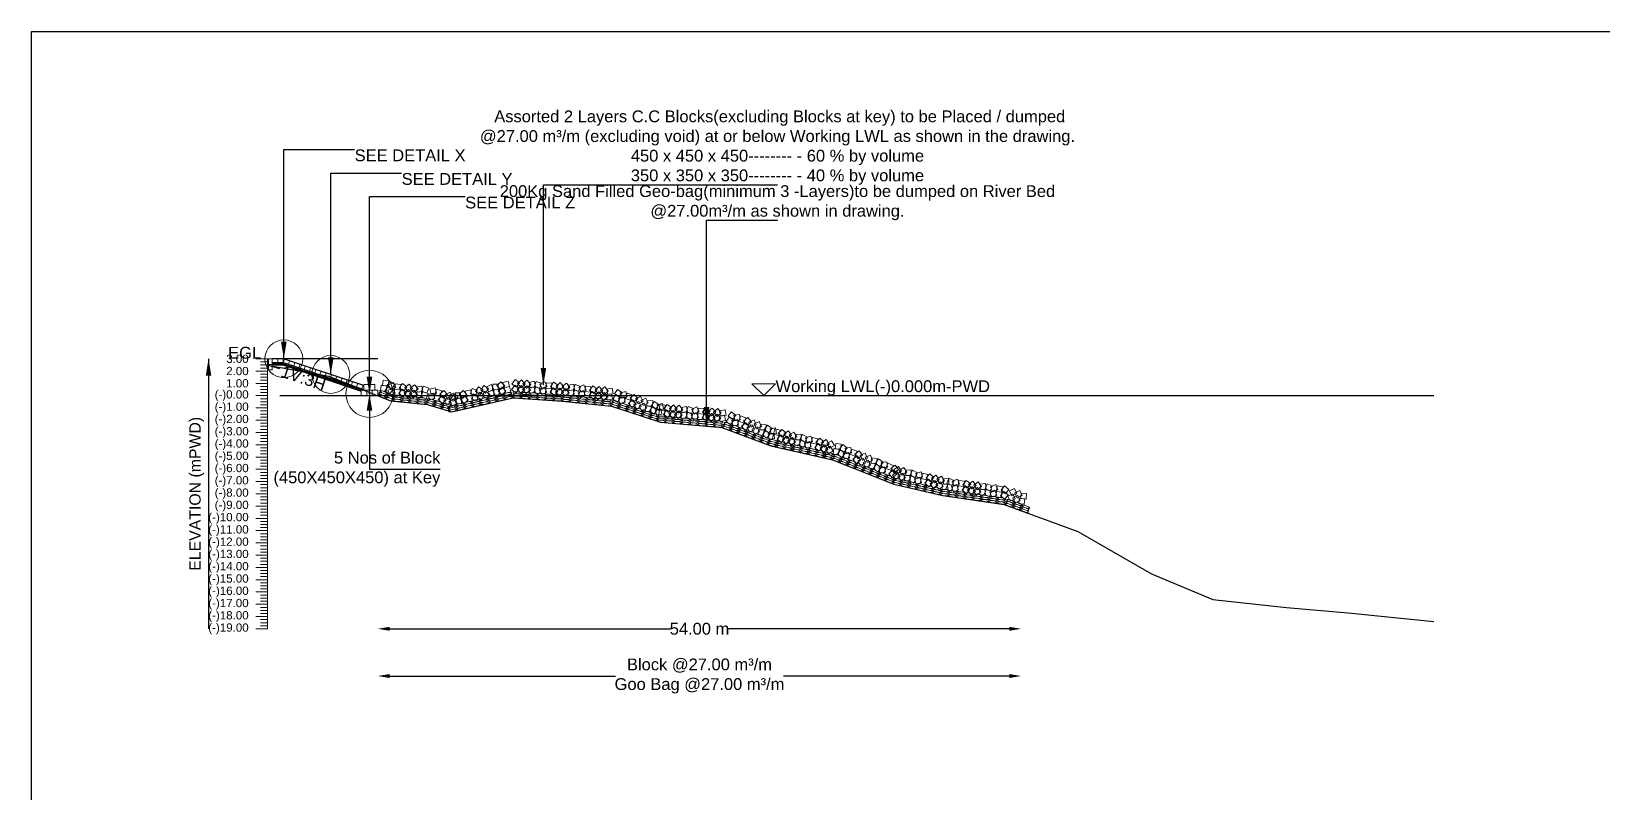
# Model space of a CAD drawing. Header units: inches. Extents: x 89000 to 305017, y -7071 to 0.
# Drawn here: x 235000 to 241658, y -3229 to 0 of the extents above; entities that cross this region are included whole.
import ezdxf

# ---------------------------------------------------------------- set-up
doc = ezdxf.new("R2010")
doc.units = ezdxf.units.IN
doc.header["$LTSCALE"] = 7
doc.header["$MEASUREMENT"] = 0
for name, color, linetype, lineweight in [('Cross Section Labels', 7, 'Continuous', 9), ('Existing_Bed_Level for Xsection', 7, 'Continuous', 25), ('Long Section Labels', 7, 'Continuous', 9)]:
    doc.layers.add(name, color=color, linetype=linetype, lineweight=lineweight)
doc.styles.get("Standard").update_dxf_attribs({"font": 'arial.ttf'})
doc.dimstyles.new('Appron Lebeling Style', dxfattribs={"dimtxt": 50, "dimasz": 50, "dimexe": 0.18, "dimexo": 0.0625, "dimgap": 0.09, "dimtad": 0, "dimtih": 1, "dimtoh": 1, "dimdec": 4, "dimzin": 0, "dimdsep": 46, "dimtxsty": 'Standard', "dimcen": 0.09, "dimse1": 1, "dimse2": 1, "dimadec": 0, "dimazin": 0, "dimtfac": 1, "dimtdec": 4, "dimtofl": 0, "dimtmove": 0, "dimatfit": 3, "dimfxl": 1, "dimtolj": 1, "dimtzin": 0, "dimarcsym": 0})
doc.dimstyles.get("Standard").update_dxf_attribs({"dimtxt": 0.18, "dimasz": 0.18, "dimexe": 0.18, "dimexo": 0.0625, "dimgap": 0.09, "dimtad": 0, "dimtih": 1, "dimtoh": 1, "dimdec": 4, "dimzin": 0, "dimdsep": 46, "dimtxsty": 'Standard', "dimcen": 0.09, "dimadec": 0, "dimazin": 0, "dimtfac": 1, "dimtdec": 4, "dimtofl": 0, "dimtmove": 0, "dimatfit": 3, "dimfxl": 1, "dimtolj": 1, "dimtzin": 0, "dimarcsym": 0})

# ---------------------------------------------------------------- blocks, each defined once
blk = doc.blocks.new('*D13')
at = {"layer": 'Cross Section Labels', "color": 0, "lineweight": -2, "transparency": 16777216}
for p, q in [((236516.7, -2531.2), (237706.7, -2531.2)), ((239141.8, -2531.2), (237951.9, -2531.2))]:
    blk.add_line(p, q, dxfattribs=at)
at = {"layer": 'Cross Section Labels', "color": 0, "transparency": 16777216}
for points in [[(236516.7, -2522.9), (236516.7, -2539.5), (236466.7, -2531.2)], [(239141.8, -2522.9), (239141.8, -2539.5), (239191.8, -2531.2)]]:
    blk.add_solid(points, dxfattribs=at)
at = {"layer": 'Defpoints', "color": 0, "transparency": 16777216}
for p in [(236466.7, -1543.2), (239191.8, -2030.4), (239191.8, -2531.2)]:
    blk.add_point(p, dxfattribs=at)
at = {"layer": 'Cross Section Labels', "color": 0, "transparency": 16777216, "insert": (237829.3, -2531.2), "char_height": 50, "attachment_point": 5}
blk.add_mtext('\\A1;54.00 m', dxfattribs=at)
blk = doc.blocks.new('*D14')
at = {"layer": 'Cross Section Labels', "color": 0, "lineweight": -2, "transparency": 16777216}
for p, q in [((236516.7, -2731.2), (237473.7, -2731.2)), ((239141.8, -2731.2), (238184.9, -2731.2))]:
    blk.add_line(p, q, dxfattribs=at)
at = {"layer": 'Cross Section Labels', "color": 0, "transparency": 16777216}
for points in [[(236516.7, -2722.9), (236516.7, -2739.5), (236466.7, -2731.2)], [(239141.8, -2722.9), (239141.8, -2739.5), (239191.8, -2731.2)]]:
    blk.add_solid(points, dxfattribs=at)
at = {"layer": 'Defpoints', "color": 0, "transparency": 16777216}
for p in [(236466.7, -1543.2), (239191.8, -2030.4), (239191.8, -2731.2)]:
    blk.add_point(p, dxfattribs=at)
at = {"layer": 'Cross Section Labels', "color": 0, "transparency": 16777216, "insert": (237829.3, -2731.2), "char_height": 50, "attachment_point": 5}
blk.add_mtext('\\A1;Block @27.00 m³/m ^JGoo Bag @27.00 m³/m ', dxfattribs=at)

msp = doc.modelspace()

# ---------------------------------------------------------------- linework, layer by layer
msp.add_lwpolyline([(235000, 0), (245000, 0), (245000, -7071), (235000, -7071)], close=True)
at = {"layer": 'Cross Section Labels'}
msp.add_lwpolyline([(238101.5, -1543.2), (238151.5, -1493.2), (238051.5, -1493.2)], close=True, dxfattribs=at)
for centre, radius in [((236068.9, -1387.2), 80), ((236267.8, -1453.5), 80), ((236431.6, -1535.4), 100)]:
    msp.add_circle(centre, radius, dxfattribs=at)
at = {"layer": 'Existing_Bed_Level for Xsection'}
for points in [[(236408.2, -1500.3), (236071.30162, -1388.00054), (236068.9, -1387.2), (236066.36847, -1387.2), (236019.56847, -1387.2)], [(236466.7, -1387.2), (236052, -1387.2)], [(236052, -1429.32), (236000, -1413.72), (236260, -1460.52), (236520, -1564.52), (236676, -1581.16), (236780, -1611.84), (237040, -1552.56), (237248, -1566.6), (237456, -1587.92), (237664, -1656.04), (237924, -1677.88), (238132, -1755.36), (238392, -1815.16), (238652, -1918.64), (238860, -1966.48), (239120, -2003.92), (239432, -2118.84), (239744, -2297.72), (240004, -2406.92), (240316, -2441.24), (240576, -2464.12), (240940, -2500)], [(236019.56847, -1402.8), (236066.36847, -1402.8), (236408.2, -1516.74384)], [(236019.56847, -1408), (236065.52462, -1408), (236400.92462, -1519.8)], [(236019.56847, -1413.2), (236064.68078, -1413.2), (236396.5, -1523.80641)], [(236052, -1543.2), (240940, -1543.2)]]:
    msp.add_lwpolyline(points, dxfattribs=at)
at = {"layer": 'Long Section Labels'}
for points in [[(236000, -1387.2), (235950, -1387.2)], [(236000, -2531.2), (236000, -2479.2), (236000, -2427.2), (236000, -2375.2), (236000, -2323.2), (236000, -2271.2), (236000, -2219.2), (236000, -2167.2), (236000, -2115.2), (236000, -2063.2), (236000, -2011.2), (236000, -1959.2), (236000, -1907.2), (236000, -1855.2), (236000, -1803.2), (236000, -1751.2), (236000, -1699.2), (236000, -1647.2), (236000, -1595.2), (236000, -1543.2), (236000, -1491.2), (236000, -1439.2), (236000, -1387.2)], [(236000, -1439.2), (235950, -1439.2)], [(236000, -1400.2), (235970, -1400.2)], [(236000, -1413.2), (235970, -1413.2)], [(236000, -1426.2), (235970, -1426.2)], [(236000, -1452.2), (235970, -1452.2)], [(236000, -1491.2), (235950, -1491.2)], [(236000, -1465.2), (235970, -1465.2)], [(236000, -1478.2), (235970, -1478.2)], [(236000, -1504.2), (235970, -1504.2)], [(236000, -1517.2), (235970, -1517.2)], [(236000, -1530.2), (235970, -1530.2)], [(236000, -1543.2), (235950, -1543.2)], [(236000, -1595.2), (235950, -1595.2)], [(236000, -1556.2), (235970, -1556.2)], [(236000, -1569.2), (235970, -1569.2)], [(236000, -1582.2), (235970, -1582.2)], [(236000, -1647.2), (235950, -1647.2)], [(236000, -1608.2), (235970, -1608.2)], [(236000, -1621.2), (235970, -1621.2)], [(236000, -1634.2), (235970, -1634.2)], [(236000, -1660.2), (235970, -1660.2)], [(236000, -1699.2), (235950, -1699.2)], [(236000, -1673.2), (235970, -1673.2)], [(236000, -1686.2), (235970, -1686.2)], [(236000, -1712.2), (235970, -1712.2)], [(236000, -1725.2), (235970, -1725.2)], [(236000, -1751.2), (235950, -1751.2)], [(236000, -1738.2), (235970, -1738.2)], [(236000, -1764.2), (235970, -1764.2)], [(236000, -1777.2), (235970, -1777.2)], [(236000, -1790.2), (235970, -1790.2)], [(236000, -1803.2), (235950, -1803.2)], [(236000, -1855.2), (235950, -1855.2)], [(236000, -1816.2), (235970, -1816.2)], [(236000, -1829.2), (235970, -1829.2)], [(236000, -1842.2), (235970, -1842.2)], [(236000, -1907.2), (235950, -1907.2)], [(236000, -1868.2), (235970, -1868.2)], [(236000, -1881.2), (235970, -1881.2)], [(236000, -1894.2), (235970, -1894.2)], [(236000, -1920.2), (235970, -1920.2)], [(236000, -1959.2), (235950, -1959.2)], [(236000, -1933.2), (235970, -1933.2)], [(236000, -1946.2), (235970, -1946.2)], [(236000, -1972.2), (235970, -1972.2)], [(236000, -1985.2), (235970, -1985.2)], [(236000, -2011.2), (235950, -2011.2)], [(236000, -2063.2), (235950, -2063.2)], [(236000, -1998.2), (235970, -1998.2)], [(236000, -2024.2), (235970, -2024.2)], [(236000, -2037.2), (235970, -2037.2)], [(236000, -2050.2), (235970, -2050.2)], [(236000, -2115.2), (235950, -2115.2)], [(236000, -2076.2), (235970, -2076.2)], [(236000, -2089.2), (235970, -2089.2)], [(236000, -2102.2), (235970, -2102.2)], [(236000, -2128.2), (235970, -2128.2)], [(236000, -2167.2), (235950, -2167.2)], [(236000, -2141.2), (235970, -2141.2)], [(236000, -2154.2), (235970, -2154.2)], [(236000, -2180.2), (235970, -2180.2)], [(236000, -2193.2), (235970, -2193.2)], [(236000, -2219.2), (235950, -2219.2)], [(236000, -2206.2), (235970, -2206.2)], [(236000, -2232.2), (235970, -2232.2)], [(236000, -2245.2), (235970, -2245.2)], [(236000, -2258.2), (235970, -2258.2)], [(236000, -2271.2), (235950, -2271.2)], [(236000, -2323.2), (235950, -2323.2)], [(236000, -2284.2), (235970, -2284.2)], [(236000, -2297.2), (235970, -2297.2)], [(236000, -2310.2), (235970, -2310.2)], [(236000, -2375.2), (235950, -2375.2)], [(236000, -2336.2), (235970, -2336.2)], [(236000, -2349.2), (235970, -2349.2)], [(236000, -2362.2), (235970, -2362.2)], [(236000, -2388.2), (235970, -2388.2)], [(236000, -2427.2), (235950, -2427.2)], [(236000, -2401.2), (235970, -2401.2)], [(236000, -2414.2), (235970, -2414.2)], [(236000, -2440.2), (235970, -2440.2)], [(236000, -2453.2), (235970, -2453.2)], [(236000, -2479.2), (235950, -2479.2)], [(236000, -2466.2), (235970, -2466.2)], [(236000, -2492.2), (235970, -2492.2)], [(236000, -2505.2), (235970, -2505.2)], [(236000, -2518.2), (235970, -2518.2)], [(236000, -2531.2), (235950, -2531.2)]]:
    msp.add_lwpolyline(points, dxfattribs=at)
for points in [[(236019.56847, -1387.2), (236003.96847, -1387.2), (236003.96847, -1410.6), (236019.56847, -1410.6)], [(236042.96847, -1387.2), (236019.56847, -1387.2), (236019.56847, -1402.8), (236042.96847, -1402.8)], [(236066.36847, -1387.2), (236042.96847, -1387.2), (236042.96847, -1402.8), (236066.36847, -1402.8)], [(236093.50081, -1395.40027), (236071.30162, -1388.00054), (236066.36847, -1402.8), (236088.56766, -1410.19973)], [(236115.7, -1402.8), (236093.50081, -1395.40027), (236088.56766, -1410.19973), (236110.76685, -1417.59946)], [(236019.56847, -1410.6), (236003.96847, -1410.6), (236003.96847, -1434), (236019.56847, -1434)], [(236137.89919, -1410.19973), (236115.7, -1402.8), (236110.76685, -1417.59946), (236132.96604, -1424.99919)], [(236160.09838, -1417.59946), (236137.89919, -1410.19973), (236132.96604, -1424.99919), (236155.16523, -1432.39892)], [(236182.29757, -1424.99919), (236160.09838, -1417.59946), (236155.16523, -1432.39892), (236177.36441, -1439.79865)], [(236204.49676, -1432.39892), (236182.29757, -1424.99919), (236177.36441, -1439.79865), (236199.5636, -1447.19838)], [(236226.69595, -1439.79865), (236204.49676, -1432.39892), (236199.5636, -1447.19838), (236221.76279, -1454.59811)], [(236248.89514, -1447.19838), (236226.69595, -1439.79865), (236221.76279, -1454.59811), (236243.96198, -1461.99784)], [(236271.09432, -1454.59811), (236248.89514, -1447.19838), (236243.96198, -1461.99784), (236266.16117, -1469.39757)], [(236293.29351, -1461.99784), (236271.09432, -1454.59811), (236266.16117, -1469.39757), (236288.36036, -1476.7973)], [(236315.4927, -1469.39757), (236293.29351, -1461.99784), (236288.36036, -1476.7973), (236310.55955, -1484.19703)], [(236337.69189, -1476.7973), (236315.4927, -1469.39757), (236310.55955, -1484.19703), (236332.75874, -1491.59676)], [(236359.89108, -1484.19703), (236337.69189, -1476.7973), (236332.75874, -1491.59676), (236354.95793, -1498.99649)], [(236382.09027, -1491.59676), (236359.89108, -1484.19703), (236354.95793, -1498.99649), (236377.15712, -1506.39622)], [(236404.28946, -1498.99649), (236382.09027, -1491.59676), (236377.15712, -1506.39622), (236399.35631, -1513.79595)], [(236419.9, -1519.8), (236396.5, -1519.8), (236396.5, -1543.2), (236419.9, -1543.2)], [(236431.6, -1496.4), (236408.2, -1496.4), (236408.2, -1519.8), (236431.6, -1519.8)], [(236443.3, -1519.8), (236419.9, -1519.8), (236419.9, -1543.2), (236443.3, -1543.2)], [(236455, -1496.4), (236431.6, -1496.4), (236431.6, -1519.8), (236455, -1519.8)], [(236466.7, -1519.8), (236443.3, -1519.8), (236443.3, -1543.2), (236466.7, -1543.2)], [(236504.75895, -1501.82423), (236481.52307, -1499.05767), (236478.75651, -1522.29355), (236501.99239, -1525.06011)], [(236513.44949, -1480.09788), (236490.21361, -1477.33132), (236487.44705, -1500.5672), (236510.68293, -1503.33376)], [(236529.86175, -1518.39314), (236511.12779, -1504.37177), (236497.10642, -1523.10573), (236515.84038, -1537.1271)], [(236538.55229, -1496.66679), (236519.81833, -1482.64541), (236505.79696, -1501.37937), (236524.53092, -1515.40074)], [(236531.10454, -1511.19709), (236509.70722, -1520.66887), (236519.17901, -1542.06619), (236540.57633, -1532.59441)], [(236533.58646, -1487.92908), (236512.18914, -1497.40087), (236521.66093, -1518.79819), (236543.05825, -1509.3264)], [(236561.28474, -1518.72052), (236538.01674, -1516.2386), (236535.53482, -1539.5066), (236558.80282, -1541.98853)], [(236563.76666, -1495.45251), (236540.49866, -1492.97059), (236538.01674, -1516.2386), (236561.28474, -1518.72052)], [(236588.02281, -1529.02254), (236569.10484, -1515.25045), (236555.33276, -1534.16843), (236574.25073, -1547.94051)], [(236590.50473, -1505.75453), (236571.58676, -1491.98245), (236557.81468, -1510.90042), (236576.73265, -1524.67251)], [(236596.70732, -1517.62514), (236578.49353, -1532.31587), (236593.18426, -1550.52967), (236611.39806, -1535.83894)], [(236599.18925, -1494.35713), (236580.97545, -1509.04786), (236595.66618, -1527.26166), (236613.87998, -1512.57093)], [(236634.66746, -1538.30776), (236619.96223, -1520.10566), (236601.76013, -1534.81089), (236616.46536, -1553.01299)], [(236637.14938, -1515.03975), (236622.44415, -1496.83766), (236604.24205, -1511.54289), (236618.94728, -1529.74498)], [(236651.22546, -1525.6681), (236628.10865, -1529.29759), (236631.73814, -1552.41439), (236654.85495, -1548.7849)], [(236653.70738, -1502.40009), (236630.59057, -1506.02958), (236634.22006, -1529.14639), (236657.33687, -1525.5169)], [(236679.87733, -1534.81958), (236658.04622, -1526.39564), (236649.62229, -1548.22675), (236671.45339, -1556.65069)], [(236682.35925, -1511.55157), (236660.52814, -1503.12764), (236652.10421, -1524.95875), (236673.93532, -1533.38268)], [(236709.7551, -1510.21169), (236687.00447, -1515.68608), (236692.47886, -1538.4367), (236715.22949, -1532.96231)], [(236738.09311, -1523.03368), (236715.64933, -1516.41276), (236709.02841, -1538.85654), (236731.4722, -1545.47746)], [(236762.5459, -1537.9708), (236746.40932, -1521.02468), (236729.4632, -1537.16126), (236745.59978, -1554.10737)], [(236773.13635, -1528.31866), (236752.58005, -1539.49893), (236763.76032, -1560.05523), (236784.31662, -1548.87496)], [(236817.41431, -1531.62569), (236794.03106, -1530.74063), (236793.146, -1554.12389), (236816.52926, -1555.00894)], [(236828.72709, -1521.13887), (236811.56047, -1537.04066), (236827.46226, -1554.20729), (236844.62888, -1538.30549)], [(236859.7156, -1518.46325), (236836.90108, -1523.66496), (236842.10279, -1546.47948), (236864.91731, -1541.27777)], [(236888.34971, -1519.53272), (236865.98677, -1512.64366), (236859.09771, -1535.0066), (236881.46065, -1541.89565)], [(236892.86649, -1505.93418), (236880.40447, -1525.73969), (236900.20997, -1538.20171), (236912.67199, -1518.39621)], [(236898.0682, -1528.7487), (236885.60618, -1548.55421), (236905.41168, -1561.01623), (236917.8737, -1541.21072)], [(236935.48358, -1513.18165), (236915.66816, -1500.7354), (236903.22191, -1520.55082), (236923.03733, -1532.99707)], [(236940.68529, -1535.99617), (236920.86987, -1523.54992), (236908.42362, -1543.36534), (236928.23904, -1555.81159)], [(236947.04486, -1495.85348), (236926.35622, -1506.78693), (236937.28967, -1527.47557), (236957.97831, -1516.54212)], [(236952.24657, -1518.668), (236931.55793, -1529.60145), (236942.49138, -1550.29009), (236963.18002, -1539.35664)], [(236977.11594, -1495.21372), (236953.73268, -1494.32866), (236952.84763, -1517.71192), (236976.23088, -1518.59697)], [(236982.31765, -1518.02824), (236958.93439, -1517.14318), (236958.04934, -1540.52643), (236981.43259, -1541.41149)], [(236988.42871, -1484.7269), (236971.26209, -1500.62869), (236987.16389, -1517.79532), (237004.33051, -1501.89352)], [(236993.63042, -1507.54142), (236976.4638, -1523.44321), (236992.3656, -1540.60983), (237009.53222, -1524.70804)], [(237019.41722, -1482.05128), (236996.6027, -1487.25299), (237001.80441, -1510.06751), (237024.61893, -1504.8658)], [(237024.61893, -1504.8658), (237001.80441, -1510.06751), (237007.00612, -1532.88203), (237029.82064, -1527.68032)], [(237066.09608, -1511.71268), (237046.65725, -1498.6861), (237033.63067, -1518.12493), (237053.0695, -1531.15151)], [(237067.672, -1488.36581), (237048.23316, -1475.33923), (237035.20658, -1494.77806), (237054.64542, -1507.80464)], [(237074.33116, -1499.98643), (237056.70196, -1515.37381), (237072.08934, -1533.00301), (237089.71854, -1517.61563)], [(237075.90708, -1476.63956), (237058.27788, -1492.02693), (237073.66525, -1509.65613), (237091.29445, -1494.26876)], [(237113.0663, -1519.1784), (237097.66489, -1501.56146), (237080.04795, -1516.96287), (237095.44936, -1534.57981)], [(237114.64221, -1495.83153), (237099.2408, -1478.21459), (237081.62386, -1493.616), (237097.02527, -1511.23294)], [(237129.12065, -1505.90489), (237106.16233, -1510.42989), (237110.68734, -1533.38821), (237133.64566, -1528.8632)], [(237130.69657, -1482.55801), (237107.73825, -1487.08302), (237112.26325, -1510.04134), (237135.22157, -1505.51633)], [(237158.10648, -1513.93612), (237135.96453, -1506.36685), (237128.39526, -1528.5088), (237150.53721, -1536.07808)], [(237159.6824, -1490.58925), (237137.54044, -1483.01998), (237129.97117, -1505.16193), (237152.11312, -1512.7312)], [(237171.95626, -1507.14378), (237150.94315, -1517.43986), (237161.23922, -1538.45297), (237182.25234, -1528.15689)], [(237173.53217, -1483.79691), (237152.51906, -1494.09299), (237162.81514, -1515.1061), (237183.82825, -1504.81002)], [(237202.40601, -1513.48881), (237179.05914, -1511.9129), (237177.48322, -1535.25977), (237200.8301, -1536.83568)], [(237203.98192, -1490.14194), (237180.63505, -1488.56602), (237179.05914, -1511.9129), (237202.40601, -1513.48881)], [(237229.5242, -1522.74408), (237210.08536, -1509.7175), (237197.05878, -1529.15633), (237216.49762, -1542.18291)], [(237231.10011, -1499.39721), (237211.66128, -1486.37062), (237198.6347, -1505.80946), (237218.07353, -1518.83604)], [(237237.75928, -1511.01783), (237220.13008, -1526.40521), (237235.51745, -1544.03441), (237253.14665, -1528.64703)], [(237239.33519, -1487.67096), (237221.70599, -1503.05833), (237237.09336, -1520.68753), (237254.72256, -1505.30016)], [(237277.74135, -1531.22162), (237262.96123, -1513.08029), (237244.8199, -1527.86041), (237259.60002, -1546.00174)], [(237280.12735, -1507.94358), (237265.34723, -1489.80225), (237247.2059, -1504.58238), (237261.98602, -1522.72371)], [(237294.24712, -1518.51382), (237271.14547, -1522.23856), (237274.87021, -1545.34021), (237297.97186, -1541.61547)], [(237296.63312, -1495.23578), (237273.53147, -1498.96052), (237277.2562, -1522.06217), (237300.35786, -1518.33743)], [(237322.93646, -1527.54713), (237301.07082, -1519.21325), (237292.73694, -1541.07889), (237314.60258, -1549.41278)], [(237325.32246, -1504.26909), (237303.45682, -1495.93521), (237295.12294, -1517.80085), (237316.98858, -1526.13474)], [(237337.01384, -1521.24001), (237315.65574, -1530.79991), (237325.21564, -1552.15801), (237346.57374, -1542.59811)], [(237339.39984, -1497.96198), (237318.04174, -1507.52187), (237327.60164, -1528.87997), (237348.95973, -1519.32008)], [(237367.22479, -1528.63899), (237343.94676, -1526.25299), (237341.56076, -1549.53103), (237364.83879, -1551.91703)], [(237369.61079, -1505.36095), (237346.33275, -1502.97495), (237343.94676, -1526.25299), (237367.22479, -1528.63899)], [(237394.0051, -1538.83072), (237375.03052, -1525.13672), (237361.33653, -1544.1113), (237380.3111, -1557.80529)], [(237396.3911, -1515.55268), (237377.41652, -1501.85869), (237363.72253, -1520.83326), (237382.6971, -1534.52726)], [(237402.64256, -1527.39762), (237384.48946, -1542.1633), (237399.25514, -1560.31639), (237417.40823, -1545.55072)], [(237405.02856, -1504.11959), (237386.87546, -1518.88526), (237401.64114, -1537.03835), (237419.79423, -1522.27268)], [(237440.68761, -1547.92361), (237425.90749, -1529.78228), (237407.76616, -1544.5624), (237422.54628, -1562.70373)], [(237443.07361, -1524.64557), (237428.29349, -1506.50424), (237410.15216, -1521.28437), (237424.93228, -1539.4257)], [(237459.57938, -1511.93777), (237436.47773, -1515.66251), (237440.20246, -1538.76416), (237463.30412, -1535.03943)], [(237501.771, -1529.36709), (237482.17845, -1516.57287), (237469.38423, -1536.16542), (237488.97678, -1548.95964)], [(237516.86781, -1526.19871), (237493.96499, -1530.99674), (237498.76302, -1553.89956), (237521.66584, -1549.10153)], [(236703.13418, -1532.65547), (236680.38356, -1538.12986), (236685.85794, -1560.88049), (236708.60857, -1555.4061)], [(236731.4722, -1545.47746), (236709.02841, -1538.85654), (236702.4075, -1561.30033), (236724.85128, -1567.92125)], [(236755.92498, -1560.41458), (236739.7884, -1543.46846), (236722.84229, -1559.60504), (236738.97886, -1576.55116)], [(236766.51543, -1550.76244), (236745.95913, -1561.94271), (236757.1394, -1582.49902), (236777.6957, -1571.31874)], [(236787.34324, -1532.26545), (236766.6546, -1543.1989), (236777.58805, -1563.88754), (236798.27668, -1552.95409)], [(236800.14322, -1577.92702), (236788.94658, -1557.37963), (236768.39919, -1568.57627), (236779.59583, -1589.12366)], [(236792.54495, -1555.07997), (236771.85631, -1566.01342), (236782.78976, -1586.70206), (236803.47839, -1575.76861)], [(236806.76413, -1555.48324), (236795.56749, -1534.93585), (236775.0201, -1546.13248), (236786.21674, -1566.67988)], [(236822.61602, -1554.44021), (236799.23277, -1553.55515), (236798.34771, -1576.9384), (236821.73097, -1577.82346)], [(236833.9288, -1543.95339), (236816.76218, -1559.85518), (236832.66397, -1577.0218), (236849.83059, -1561.12001)], [(236864.91731, -1541.27777), (236842.10279, -1546.47948), (236847.3045, -1569.294), (236870.11902, -1564.09229)], [(236893.55142, -1542.34724), (236871.18848, -1535.45818), (236864.29942, -1557.82111), (236886.66236, -1564.71017)], [(237457.19338, -1535.21581), (237434.09173, -1538.94055), (237437.81646, -1562.0422), (237460.91812, -1558.31746)], [(237494.48812, -1551.60489), (237474.89557, -1538.81067), (237462.10135, -1558.40322), (237481.6939, -1571.19744)], [(237509.58493, -1548.43651), (237486.68211, -1553.23454), (237491.48014, -1576.13736), (237514.38296, -1571.33933)], [(237537.53067, -1562.09235), (237515.29287, -1554.80947), (237508.00999, -1577.04727), (237530.24779, -1584.33015)], [(237544.81355, -1539.85456), (237522.57575, -1532.57168), (237515.29287, -1554.80947), (237537.53067, -1562.09235)], [(237561.53023, -1577.7473), (237545.90274, -1560.3306), (237528.48603, -1575.95809), (237544.11353, -1593.37479)], [(237568.81311, -1555.5095), (237553.18562, -1538.0928), (237535.76891, -1553.72029), (237551.3964, -1571.13699)], [(237572.40196, -1568.41313), (237551.52348, -1578.97954), (237562.0899, -1599.85802), (237582.96838, -1589.29161)], [(237579.68484, -1546.17533), (237558.80636, -1556.74174), (237569.37278, -1577.62022), (237590.25126, -1567.05381)], [(237605.21028, -1596.56196), (237594.62724, -1575.6919), (237573.75718, -1586.27494), (237584.34022, -1607.145)], [(237612.49315, -1574.32416), (237601.91012, -1553.4541), (237581.04006, -1564.03714), (237591.6231, -1584.9072)], [(237624.04139, -1587.65593), (237600.67613, -1586.38146), (237599.40166, -1609.74673), (237622.76693, -1611.0212)], [(237631.32427, -1565.41813), (237607.95901, -1564.14366), (237606.68454, -1587.50893), (237630.04981, -1588.7834)], [(237650.15271, -1602.58504), (237630.56016, -1589.79082), (237617.76594, -1609.38337), (237637.35849, -1622.17759)], [(237657.43559, -1580.34724), (237637.84304, -1567.55303), (237625.04882, -1587.14558), (237644.64137, -1599.93979)], [(237672.5324, -1577.17887), (237649.62958, -1581.9769), (237654.42761, -1604.87971), (237677.33042, -1600.08168)], [(237684.4591, -1584.18035), (237661.14122, -1582.22164), (237659.18252, -1605.53952), (237682.5004, -1607.49823)], [(237711.42181, -1593.87924), (237692.19929, -1580.53552), (237678.85557, -1599.75804), (237698.07809, -1613.10175)], [(237719.84815, -1582.28966), (237701.96889, -1597.38576), (237717.06499, -1615.26502), (237734.94425, -1600.16891)], [(237758.26323, -1602.11449), (237743.1529, -1584.24726), (237725.28567, -1599.35759), (237740.396, -1617.22482)], [(237774.53317, -1589.10613), (237751.50371, -1593.2539), (237755.65148, -1616.28336), (237778.68094, -1612.13559)], [(237803.38335, -1597.61179), (237781.36855, -1589.6803), (237773.43706, -1611.6951), (237795.45186, -1619.62659)], [(237817.34269, -1591.04756), (237796.16351, -1600.99754), (237806.11348, -1622.17673), (237827.29267, -1612.22675)], [(237847.68426, -1597.89126), (237824.36638, -1595.93256), (237822.40768, -1619.25044), (237845.72556, -1621.20914)], [(237874.64696, -1607.59015), (237855.42445, -1594.24643), (237842.08073, -1613.46895), (237861.30325, -1626.81267)], [(237883.0733, -1596.00057), (237865.19405, -1611.09668), (237880.29015, -1628.97593), (237898.1694, -1613.87983)], [(237665.24952, -1599.41667), (237642.3467, -1604.21469), (237647.14473, -1627.11751), (237670.04754, -1622.31948)], [(237682.5004, -1607.49823), (237659.18252, -1605.53952), (237657.22382, -1628.8574), (237680.5417, -1630.8161)], [(237709.46311, -1617.19712), (237690.24059, -1603.8534), (237676.89687, -1623.07592), (237696.11939, -1636.41963)], [(237717.88945, -1605.60754), (237700.01019, -1620.70364), (237715.10629, -1638.5829), (237732.98555, -1623.48679)], [(237756.30453, -1625.43237), (237741.19419, -1607.56514), (237723.32697, -1622.67547), (237738.4373, -1640.5427)], [(237772.57447, -1612.42401), (237749.54501, -1616.57178), (237753.69278, -1639.60124), (237776.72224, -1635.45347)], [(237801.42465, -1620.92967), (237779.40985, -1612.99818), (237771.47836, -1635.01298), (237793.49316, -1642.94447)], [(237815.38399, -1614.36544), (237794.2048, -1624.31542), (237804.15478, -1645.49461), (237825.33397, -1635.54463)], [(237845.72556, -1621.20914), (237822.40768, -1619.25044), (237820.44897, -1642.56832), (237843.76685, -1644.52702)], [(237872.68826, -1630.90803), (237853.46574, -1617.56431), (237840.12203, -1636.78683), (237859.34454, -1650.13055)], [(237881.1146, -1619.31845), (237863.23535, -1634.41455), (237878.33145, -1652.29381), (237896.2107, -1637.19771)], [(237919.52968, -1639.14328), (237904.41935, -1621.27605), (237886.55212, -1636.38639), (237901.66246, -1654.25361)], [(237921.48838, -1615.8254), (237906.37805, -1597.95817), (237888.51082, -1613.06851), (237903.62116, -1630.93573)], [(237935.79963, -1626.13492), (237912.77017, -1630.28269), (237916.91794, -1653.31215), (237939.9474, -1649.16438)], [(237937.75833, -1602.81704), (237914.72887, -1606.96481), (237918.87664, -1629.99427), (237941.9061, -1625.8465)], [(237974.79573, -1647.19047), (237955.73165, -1633.62136), (237942.16254, -1652.68544), (237961.22662, -1666.25455)], [(237982.96394, -1625.26239), (237963.89986, -1611.69328), (237950.33075, -1630.75737), (237969.39483, -1644.32648)], [(237990.00739, -1644.62964), (237966.93069, -1648.50598), (237970.80703, -1671.58268), (237993.88373, -1667.70634)], [(237998.17559, -1622.70157), (237975.0989, -1626.57791), (237978.97524, -1649.65461), (238002.05194, -1645.77826)], [(238017.38342, -1659.39443), (237995.45535, -1651.22623), (237987.28714, -1673.1543), (238009.21522, -1681.32251)], [(238025.55163, -1637.46636), (238003.62356, -1629.29815), (237995.45535, -1651.22623), (238017.38342, -1659.39443)], [(238040.73633, -1675.99858), (238025.81937, -1657.9696), (238007.79038, -1672.88656), (238022.70735, -1690.91555)], [(238048.90454, -1654.07051), (238033.98757, -1636.04153), (238015.95859, -1650.95849), (238030.87555, -1668.98747)], [(238060.14161, -1645.17952), (238038.85645, -1654.90074), (238048.57767, -1676.1859), (238069.86283, -1666.46468)], [(238091.7955, -1674.62054), (238082.05733, -1653.34313), (238060.77992, -1663.0813), (238070.51809, -1684.3587)], [(238110.9684, -1666.47631), (238087.67298, -1664.26651), (238085.46317, -1687.56193), (238108.75859, -1689.77174)], [(238051.9734, -1667.10759), (238030.68824, -1676.82881), (238040.40946, -1698.11397), (238061.69462, -1688.39275)], [(238083.62729, -1696.54861), (238073.88912, -1675.2712), (238052.61172, -1685.00937), (238062.34988, -1706.28678)], [(238102.80019, -1688.40439), (238079.50477, -1686.19458), (238077.29496, -1709.49), (238100.59039, -1711.69981)], [(238128.29225, -1704.36792), (238109.22816, -1690.79881), (238095.65905, -1709.86289), (238114.72314, -1723.432)], [(238136.46045, -1682.43984), (238117.39637, -1668.87073), (238103.82726, -1687.93482), (238122.89134, -1701.50393)], [(238143.5039, -1701.80709), (238120.4272, -1705.68343), (238124.30355, -1728.76013), (238147.38024, -1724.88379)], [(238151.67211, -1679.87902), (238128.59541, -1683.75536), (238132.47175, -1706.83206), (238155.54845, -1702.95571)], [(238165.50147, -1711.84197), (238142.69687, -1706.59691), (238137.45182, -1729.4015), (238160.25641, -1734.64656)], [(238170.74652, -1689.03738), (238147.94193, -1683.79232), (238142.69687, -1706.59691), (238165.50147, -1711.84197)], [(238190.81661, -1725.2658), (238173.68024, -1709.33141), (238157.74585, -1726.46778), (238174.88222, -1742.40217)], [(238196.06167, -1702.46121), (238178.9253, -1686.52682), (238162.99091, -1703.66319), (238180.12728, -1719.59758)], [(238200.80106, -1714.98804), (238180.96202, -1727.39661), (238193.37059, -1747.23565), (238213.20963, -1734.82708)], [(238206.04612, -1692.18345), (238186.20708, -1704.59202), (238198.61565, -1724.43106), (238218.45468, -1712.02249)], [(238236.01717, -1740.0593), (238223.59281, -1720.23015), (238203.76366, -1732.65451), (238216.18802, -1752.48366)], [(238241.26223, -1717.25471), (238228.83787, -1697.42556), (238209.00872, -1709.84992), (238221.43308, -1729.67907)], [(238253.96715, -1729.4892), (238230.58225, -1730.32982), (238231.42287, -1753.71472), (238254.80777, -1752.8741)], [(238259.2122, -1706.68461), (238235.82731, -1707.52523), (238236.66793, -1730.91013), (238260.05282, -1730.06951)], [(238281.31988, -1741.99948), (238260.65206, -1731.02673), (238249.67932, -1751.69456), (238270.34714, -1762.6673)], [(238286.56494, -1719.19489), (238265.89712, -1708.22214), (238254.92437, -1728.88996), (238275.59219, -1739.86271)], [(238301.31397, -1714.67621), (238278.93798, -1721.52276), (238285.78453, -1743.89875), (238308.16051, -1737.0522)], [(238330.37866, -1725.75277), (238307.57407, -1720.50771), (238302.32901, -1743.3123), (238325.13361, -1748.55736)], [(238355.69381, -1739.1766), (238338.55744, -1723.24221), (238322.62305, -1740.37858), (238339.75942, -1756.31297)], [(238365.67826, -1728.89885), (238345.83922, -1741.30741), (238358.24779, -1761.14645), (238378.08682, -1748.73788)], [(238296.06891, -1737.4808), (238273.69292, -1744.32735), (238280.53947, -1766.70334), (238302.91546, -1759.85679)], [(238325.13361, -1748.55736), (238302.32901, -1743.3123), (238297.08396, -1766.1169), (238319.88855, -1771.36195)], [(238350.44875, -1761.98119), (238333.31238, -1746.0468), (238317.37799, -1763.18317), (238334.51436, -1779.11756)], [(238360.4332, -1751.70344), (238340.59416, -1764.11201), (238353.00273, -1783.95104), (238372.84177, -1771.54247)], [(238395.64931, -1776.77469), (238383.22495, -1756.94554), (238363.3958, -1769.3699), (238375.82016, -1789.19905)], [(238400.89437, -1753.9701), (238388.47001, -1734.14095), (238368.64086, -1746.56531), (238381.06522, -1766.39446)], [(238420.795, -1770.06001), (238397.55438, -1767.33354), (238394.82791, -1790.57416), (238418.06853, -1793.30063)], [(238429.44804, -1748.3187), (238406.20743, -1745.59223), (238403.48096, -1768.83285), (238426.72157, -1771.55932)], [(238445.92635, -1786.58559), (238427.16823, -1772.59656), (238413.1792, -1791.35468), (238431.93732, -1805.34371)], [(238454.57939, -1764.84427), (238435.82127, -1750.85524), (238421.83224, -1769.61336), (238440.59036, -1783.60239)], [(238461.19111, -1784.36312), (238438.03403, -1787.72616), (238441.39707, -1810.88323), (238464.55414, -1807.52019)], [(238469.84415, -1762.6218), (238446.68708, -1765.98484), (238450.05012, -1789.14191), (238473.20719, -1785.77888)], [(238488.23259, -1799.73208), (238466.49127, -1791.07904), (238457.83822, -1812.82036), (238479.57954, -1821.4734)], [(238496.88563, -1777.99077), (238475.14431, -1769.33772), (238466.49127, -1791.07904), (238488.23259, -1799.73208)], [(238519.86413, -1795.10931), (238505.35113, -1776.75358), (238486.9954, -1791.26659), (238501.5084, -1809.62231)], [(238531.29583, -1786.47), (238509.80009, -1795.71624), (238519.04633, -1817.21199), (238540.54208, -1807.96574)], [(238562.28826, -1816.60654), (238553.0249, -1795.11817), (238531.53653, -1804.38153), (238540.79989, -1825.8699)], [(238511.21109, -1816.85062), (238496.69808, -1798.4949), (238478.34236, -1813.0079), (238492.85536, -1831.36363)], [(238522.64278, -1808.21131), (238501.14704, -1817.45756), (238510.39329, -1838.9533), (238531.88903, -1829.70705)], [(238553.63522, -1838.34786), (238544.37186, -1816.85948), (238522.88349, -1826.12285), (238532.14685, -1847.61122)], [(238572.98421, -1830.63132), (238549.7436, -1827.90485), (238547.01713, -1851.14547), (238570.25774, -1853.87194)], [(238581.63726, -1808.89), (238558.39664, -1806.16353), (238555.67017, -1829.40415), (238578.91079, -1832.13062)], [(238598.11556, -1847.15689), (238579.35744, -1833.16786), (238565.36841, -1851.92598), (238584.12653, -1865.91501)], [(238606.7686, -1825.41558), (238588.01048, -1811.42655), (238574.02146, -1830.18467), (238592.77958, -1844.1737)], [(238613.38032, -1844.93443), (238590.22325, -1848.29746), (238593.58628, -1871.45454), (238616.74336, -1868.0915)], [(238622.03336, -1823.19311), (238598.87629, -1826.55615), (238602.23933, -1849.71322), (238625.3964, -1846.35018)], [(238640.4218, -1860.30339), (238618.68048, -1851.65035), (238610.02744, -1873.39166), (238631.76875, -1882.04471)], [(238649.07484, -1838.56207), (238627.33353, -1829.90903), (238618.68048, -1851.65035), (238640.4218, -1860.30339)], [(238663.4003, -1877.42193), (238648.8873, -1859.0662), (238630.53157, -1873.57921), (238645.04457, -1891.93494)], [(238672.05334, -1855.68062), (238657.54034, -1837.32489), (238639.18461, -1851.83789), (238653.69762, -1870.19362)], [(238672.22704, -1843.08507), (238652.388, -1855.49363), (238664.79657, -1875.33267), (238684.63561, -1862.9241)], [(238707.44316, -1868.15632), (238695.01879, -1848.32717), (238675.18964, -1860.75153), (238687.61401, -1880.58068)], [(238725.39313, -1857.58622), (238702.00823, -1858.42684), (238702.84885, -1881.81174), (238726.23375, -1880.97112)], [(238752.74587, -1870.0965), (238732.07804, -1859.12375), (238721.1053, -1879.79158), (238741.77312, -1890.76432)], [(238666.98199, -1865.88966), (238647.14295, -1878.29823), (238659.55152, -1898.13726), (238679.39055, -1885.7287)], [(238702.1981, -1890.96091), (238689.77374, -1871.13176), (238669.94459, -1883.55612), (238682.36895, -1903.38527)], [(238720.14807, -1880.39082), (238696.76318, -1881.23143), (238697.6038, -1904.61633), (238720.98869, -1903.77571)], [(238747.50081, -1892.90109), (238726.83299, -1881.92835), (238715.86024, -1902.59617), (238736.52807, -1913.56891)], [(238762.24984, -1888.38242), (238739.87385, -1895.22896), (238746.7204, -1917.60495), (238769.09638, -1910.75841)], [(238767.49489, -1865.57783), (238745.11891, -1872.42437), (238751.96545, -1894.80036), (238774.34144, -1887.95381)], [(238791.31453, -1899.45897), (238768.50994, -1894.21392), (238763.26488, -1917.01851), (238786.06948, -1922.26356)], [(238796.55959, -1876.65438), (238773.755, -1871.40933), (238768.50994, -1894.21392), (238791.31453, -1899.45897)], [(238816.62968, -1912.88281), (238799.49331, -1896.94842), (238783.55892, -1914.08479), (238800.69529, -1930.01918)], [(238821.87474, -1890.07821), (238804.73836, -1874.14383), (238788.80398, -1891.2802), (238805.94035, -1907.21459)], [(238826.61413, -1902.60505), (238806.77509, -1915.01362), (238819.18366, -1934.85266), (238839.02269, -1922.44409)], [(238831.85918, -1879.80046), (238812.02014, -1892.20903), (238824.42871, -1912.04806), (238844.26775, -1899.6395)], [(238861.83024, -1927.6763), (238849.40588, -1907.84715), (238829.57673, -1920.27152), (238842.00109, -1940.10067)], [(238867.0753, -1904.87171), (238854.65093, -1885.04256), (238834.82178, -1897.46692), (238847.24614, -1917.29607)], [(238879.78021, -1917.10621), (238856.39532, -1917.94683), (238857.23594, -1941.33172), (238880.62083, -1940.4911)], [(238885.02527, -1894.30162), (238861.64037, -1895.14224), (238862.48099, -1918.52713), (238885.86589, -1917.68651)], [(238903.91244, -1925.83358), (238882.4056, -1916.61318), (238873.1852, -1938.12002), (238894.69204, -1947.34042)], [(238907.24764, -1902.67248), (238885.7408, -1893.45208), (238876.52039, -1914.95892), (238898.02723, -1924.17932)], [(238918.23578, -1920.10696), (238896.50488, -1928.78613), (238905.18405, -1950.51703), (238926.91495, -1941.83786)], [(238921.57098, -1896.94586), (238899.84008, -1905.62503), (238908.51925, -1927.35593), (238930.25015, -1918.67676)], [(238948.11916, -1928.73424), (238924.95806, -1925.39905), (238921.62286, -1948.56014), (238944.78396, -1951.89534)], [(238951.45436, -1905.57315), (238928.29326, -1902.23795), (238924.95806, -1925.39905), (238948.11916, -1928.73424)], [(238974.46064, -1940.01176), (238956.06148, -1925.55386), (238941.60358, -1943.95302), (238960.00274, -1958.41092)], [(238977.79584, -1916.85066), (238959.39668, -1902.39276), (238944.93878, -1920.79192), (238963.33794, -1935.24982)], [(238983.55807, -1928.94116), (238964.81678, -1942.95273), (238978.82835, -1961.69402), (238997.56964, -1947.68245)], [(238986.89327, -1905.78006), (238968.15198, -1919.79163), (238982.16354, -1938.53292), (239000.90484, -1924.52135)], [(239024.06781, -1927.84351), (239010.04132, -1909.11338), (238991.3112, -1923.13987), (239005.33768, -1941.87)], [(239041.07906, -1915.82079), (239017.8445, -1918.59843), (239020.62214, -1941.83299), (239043.8567, -1939.05535)], [(239069.37532, -1926.01887), (239047.86848, -1916.79847), (239038.64808, -1938.30531), (239060.15492, -1947.52571)], [(239083.69866, -1920.29225), (239061.96776, -1928.97142), (239070.64693, -1950.70232), (239092.37783, -1942.02315)], [(239113.58204, -1928.91953), (239090.42095, -1925.58433), (239087.08575, -1948.74543), (239110.24685, -1952.08063)], [(239139.92352, -1940.19705), (239121.52436, -1925.73915), (239107.06646, -1944.13831), (239125.46562, -1958.59621)], [(239020.73261, -1951.00461), (239006.70613, -1932.27448), (238987.976, -1946.30097), (239002.00249, -1965.0311)], [(239037.74386, -1938.98189), (239014.5093, -1941.75953), (239017.28695, -1964.99409), (239040.5215, -1962.21645)], [(239066.04012, -1949.17997), (239044.53328, -1939.95956), (239035.31288, -1961.4664), (239056.81972, -1970.68681)], [(239080.36346, -1943.45335), (239058.63256, -1952.13252), (239067.31174, -1973.86342), (239089.04264, -1965.18425)], [(239110.24685, -1952.08063), (239087.08575, -1948.74543), (239083.75055, -1971.90653), (239106.91165, -1975.24173)], [(239136.58833, -1963.35815), (239118.18917, -1948.90025), (239103.73127, -1967.29941), (239122.13043, -1981.75731)], [(239155.88008, -1958.77259), (239134.63068, -1968.57174), (239144.42982, -1989.82113), (239165.67922, -1980.02199)], [(239163.96789, -1936.81474), (239142.71849, -1946.61388), (239152.51763, -1967.86328), (239173.76703, -1958.06414)], [(239187.64163, -1988.09743), (239177.82557, -1966.85585), (239156.58398, -1976.67191), (239166.40004, -1997.9135)], [(239195.72944, -1966.13958), (239185.91337, -1944.898), (239164.67179, -1954.71406), (239174.48785, -1975.95564)], [(239206.78456, -1979.88302), (239183.48119, -1977.75858), (239181.35676, -2001.06194), (239204.66012, -2003.18638)], [(239214.87237, -1957.92517), (239191.569, -1955.80073), (239189.44457, -1979.10409), (239212.74793, -1981.22853)]]:
    msp.add_lwpolyline(points, close=True, dxfattribs=at)
for centre, major_axis in [((236487.69249, -1537.31554), (16.06785, -6.42714)), ((236490.97558, -1529.1078), (16.06785, -6.42714)), ((237017.23615, -1535.08301), (16.8726, 3.84695)), ((237057.75332, -1531.60806), (17.26631, -1.16548)), ((237092.28594, -1533.93901), (17.26631, -1.16548)), ((237126.81856, -1536.26996), (17.26631, -1.16548)), ((236484.40939, -1545.52327), (16.06785, -6.42714)), ((236516.54509, -1558.37755), (16.06785, -6.42714)), ((236519.82818, -1550.16981), (16.06785, -6.42714)), ((236523.11127, -1541.96208), (16.06785, -6.42714)), ((236549.42668, -1563.21377), (17.20798, -1.83552)), ((236550.36429, -1554.42364), (17.20798, -1.83552)), ((236551.30191, -1545.6335), (17.20798, -1.83552)), ((236583.84264, -1566.88481), (17.20798, -1.83552)), ((236584.78026, -1558.09467), (17.20798, -1.83552)), ((236585.71787, -1549.30454), (17.20798, -1.83552)), ((236618.25861, -1570.55584), (17.20798, -1.83552)), ((236619.19622, -1561.76571), (17.20798, -1.83552)), ((236620.13384, -1552.97557), (17.20798, -1.83552)), ((236652.67457, -1574.22688), (17.20798, -1.83552)), ((236653.61219, -1565.43675), (17.20798, -1.83552)), ((236654.5498, -1556.64661), (17.20798, -1.83552)), ((236687.4961, -1579.94303), (16.59843, -4.89654)), ((236689.99733, -1571.46427), (16.59843, -4.89654)), ((236692.49857, -1562.98551), (16.59843, -4.89654)), ((236720.69295, -1589.73611), (16.59843, -4.89654)), ((236723.19418, -1581.25734), (16.59843, -4.89654)), ((236725.69542, -1572.77858), (16.59843, -4.89654)), ((236753.8898, -1599.52918), (16.59843, -4.89654)), ((236756.39103, -1591.05041), (16.59843, -4.89654)), ((236758.89227, -1582.57165), (16.59843, -4.89654)), ((236781.01971, -1588.94036), (16.8726, 3.84695)), ((236782.9848, -1597.55918), (16.8726, 3.84695)), ((236814.76491, -1581.24645), (16.8726, 3.84695)), ((236816.73, -1589.86527), (16.8726, 3.84695)), ((236818.69509, -1598.48409), (16.8726, 3.84695)), ((236848.51012, -1573.55255), (16.8726, 3.84695)), ((236850.47521, -1582.17136), (16.8726, 3.84695)), ((236852.4403, -1590.79018), (16.8726, 3.84695)), ((236882.25533, -1565.85864), (16.8726, 3.84695)), ((236884.22042, -1574.47746), (16.8726, 3.84695)), ((236886.18551, -1583.09628), (16.8726, 3.84695)), ((236916.00053, -1558.16473), (16.8726, 3.84695)), ((236917.96562, -1566.78355), (16.8726, 3.84695)), ((236919.93071, -1575.40237), (16.8726, 3.84695)), ((236949.74574, -1550.47083), (16.8726, 3.84695)), ((236951.71083, -1559.08964), (16.8726, 3.84695)), ((236953.67592, -1567.70846), (16.8726, 3.84695)), ((236983.49095, -1542.77692), (16.8726, 3.84695)), ((236985.45604, -1551.39574), (16.8726, 3.84695)), ((236987.42113, -1560.01455), (16.8726, 3.84695)), ((237019.20124, -1543.70183), (16.8726, 3.84695)), ((237021.16633, -1552.32065), (16.8726, 3.84695)), ((237056.56263, -1549.24792), (17.26631, -1.16548)), ((237057.15798, -1540.42799), (17.26631, -1.16548)), ((237091.09525, -1551.57887), (17.26631, -1.16548)), ((237091.6906, -1542.75894), (17.26631, -1.16548)), ((237125.62787, -1553.90982), (17.26631, -1.16548)), ((237126.22322, -1545.08989), (17.26631, -1.16548)), ((237160.16049, -1556.24078), (17.26631, -1.16548)), ((237160.75584, -1547.42085), (17.26631, -1.16548)), ((237161.35118, -1538.60092), (17.26631, -1.16548)), ((237194.69311, -1558.57173), (17.26631, -1.16548)), ((237195.28846, -1549.7518), (17.26631, -1.16548)), ((237195.8838, -1540.93187), (17.26631, -1.16548)), ((237229.22573, -1560.90268), (17.26631, -1.16548)), ((237229.82108, -1552.08275), (17.26631, -1.16548)), ((237230.41642, -1543.26282), (17.26631, -1.16548)), ((237263.86578, -1563.78308), (17.2154, -1.76458)), ((237264.76716, -1554.98916), (17.2154, -1.76458)), ((237265.66854, -1546.19523), (17.2154, -1.76458)), ((237298.29659, -1567.31224), (17.2154, -1.76458)), ((237299.19796, -1558.51832), (17.2154, -1.76458)), ((237300.09934, -1549.72439), (17.2154, -1.76458)), ((237332.72739, -1570.8414), (17.2154, -1.76458)), ((237333.62877, -1562.04747), (17.2154, -1.76458)), ((237334.53014, -1553.25355), (17.2154, -1.76458)), ((237367.15819, -1574.37056), (17.2154, -1.76458)), ((237368.05957, -1565.57663), (17.2154, -1.76458)), ((237368.96095, -1556.78271), (17.2154, -1.76458)), ((237401.589, -1577.89971), (17.2154, -1.76458)), ((237402.49037, -1569.10579), (17.2154, -1.76458)), ((237403.39175, -1560.31186), (17.2154, -1.76458)), ((237436.0198, -1581.42887), (17.2154, -1.76458)), ((237436.92118, -1572.63495), (17.2154, -1.76458)), ((237437.82255, -1563.84102), (17.2154, -1.76458)), ((237470.74995, -1588.09961), (16.44609, -5.38609)), ((237473.50126, -1579.69866), (16.44609, -5.38609)), ((237476.25257, -1571.29772), (16.44609, -5.38609)), ((237503.64212, -1598.87179), (16.44609, -5.38609)), ((237506.39343, -1590.47085), (16.44609, -5.38609)), ((237509.14474, -1582.0699), (16.44609, -5.38609)), ((237539.2856, -1601.24304), (16.44609, -5.38609)), ((237542.03691, -1592.84209), (16.44609, -5.38609)), ((237574.92909, -1603.61428), (16.44609, -5.38609)), ((236784.94989, -1606.178), (16.8726, 3.84695)), ((237536.53429, -1609.64398), (16.44609, -5.38609)), ((237569.42647, -1620.41617), (16.44609, -5.38609)), ((237572.17778, -1612.01522), (16.44609, -5.38609)), ((237602.31864, -1631.18836), (16.44609, -5.38609)), ((237605.06995, -1622.78741), (16.44609, -5.38609)), ((237607.82126, -1614.38646), (16.44609, -5.38609)), ((237635.21082, -1641.96054), (16.44609, -5.38609)), ((237637.96213, -1633.5596), (16.44609, -5.38609)), ((237640.71344, -1625.15865), (16.44609, -5.38609)), ((237667.22978, -1651.87574), (17.24487, -1.44857)), ((237667.96974, -1643.06676), (17.24487, -1.44857)), ((237668.70969, -1634.25778), (17.24487, -1.44857)), ((237701.71952, -1654.77287), (17.24487, -1.44857)), ((237702.45947, -1645.9639), (17.24487, -1.44857)), ((237703.19942, -1637.15492), (17.24487, -1.44857)), ((237736.20925, -1657.67001), (17.24487, -1.44857)), ((237736.9492, -1648.86103), (17.24487, -1.44857)), ((237737.68916, -1640.05206), (17.24487, -1.44857)), ((237770.69898, -1660.56715), (17.24487, -1.44857)), ((237771.43894, -1651.75817), (17.24487, -1.44857)), ((237772.17889, -1642.9492), (17.24487, -1.44857)), ((237805.18872, -1663.46429), (17.24487, -1.44857)), ((237805.92867, -1654.65531), (17.24487, -1.44857)), ((237806.66863, -1645.84633), (17.24487, -1.44857)), ((237839.67845, -1666.36142), (17.24487, -1.44857)), ((237840.41841, -1657.55245), (17.24487, -1.44857)), ((237841.15836, -1648.74347), (17.24487, -1.44857)), ((237874.16819, -1669.25856), (17.24487, -1.44857)), ((237874.90814, -1660.44958), (17.24487, -1.44857)), ((237875.64809, -1651.64061), (17.24487, -1.44857)), ((237909.39787, -1663.34672), (17.24487, -1.44857)), ((237910.13783, -1654.53775), (17.24487, -1.44857)), ((237946.28713, -1672.03188), (16.21703, -6.04084)), ((237949.3729, -1663.74794), (16.21703, -6.04084)), ((237908.65792, -1672.1557), (17.24487, -1.44857)), ((237943.20136, -1680.31581), (16.21703, -6.04084)), ((237975.63542, -1692.3975), (16.21703, -6.04084)), ((237978.72119, -1684.11356), (16.21703, -6.04084)), ((237981.80695, -1675.82962), (16.21703, -6.04084)), ((238008.06948, -1704.47919), (16.21703, -6.04084)), ((238011.15524, -1696.19525), (16.21703, -6.04084)), ((238014.24101, -1687.91131), (16.21703, -6.04084)), ((238040.50353, -1716.56087), (16.21703, -6.04084)), ((238043.5893, -1708.27693), (16.21703, -6.04084)), ((238046.67507, -1699.99299), (16.21703, -6.04084)), ((238072.93759, -1728.64256), (16.21703, -6.04084)), ((238076.02336, -1720.35862), (16.21703, -6.04084)), ((238079.10912, -1712.07468), (16.21703, -6.04084)), ((238108.45741, -1732.44031), (16.21703, -6.04084)), ((238111.54318, -1724.15637), (16.21703, -6.04084)), ((238141.38688, -1734.84197), (16.86526, -3.87901)), ((238105.37165, -1740.72424), (16.21703, -6.04084)), ((238137.42395, -1752.07211), (16.86526, -3.87901)), ((238139.40541, -1743.45704), (16.86526, -3.87901)), ((238171.15447, -1759.83013), (16.86526, -3.87901)), ((238173.13594, -1751.21506), (16.86526, -3.87901)), ((238175.1174, -1742.59999), (16.86526, -3.87901)), ((238204.885, -1767.58815), (16.86526, -3.87901)), ((238206.86646, -1758.97308), (16.86526, -3.87901)), ((238208.84793, -1750.35801), (16.86526, -3.87901)), ((238238.61552, -1775.34617), (16.86526, -3.87901)), ((238240.59699, -1766.7311), (16.86526, -3.87901)), ((238242.57845, -1758.11603), (16.86526, -3.87901)), ((238272.34604, -1783.10419), (16.86526, -3.87901)), ((238274.32751, -1774.48912), (16.86526, -3.87901)), ((238276.30898, -1765.87405), (16.86526, -3.87901)), ((238306.07657, -1790.86221), (16.86526, -3.87901)), ((238308.05803, -1782.24714), (16.86526, -3.87901)), ((238310.0395, -1773.63207), (16.86526, -3.87901)), ((238339.80709, -1798.62023), (16.86526, -3.87901)), ((238341.78856, -1790.00516), (16.86526, -3.87901)), ((238343.77002, -1781.39009), (16.86526, -3.87901)), ((238375.51908, -1797.76318), (16.86526, -3.87901)), ((238377.50055, -1789.14811), (16.86526, -3.87901)), ((238413.78404, -1800.044), (16.07891, -6.39941)), ((238373.53762, -1806.37825), (16.86526, -3.87901)), ((238407.24618, -1816.47077), (16.07891, -6.39941)), ((238410.51511, -1808.25738), (16.07891, -6.39941)), ((238439.404, -1829.26958), (16.07891, -6.39941)), ((238442.67293, -1821.0562), (16.07891, -6.39941)), ((238445.94186, -1812.84281), (16.07891, -6.39941)), ((238471.56183, -1842.0684), (16.07891, -6.39941)), ((238474.83075, -1833.85501), (16.07891, -6.39941)), ((238478.09968, -1825.64163), (16.07891, -6.39941)), ((238503.71965, -1854.86721), (16.07891, -6.39941)), ((238506.98858, -1846.65382), (16.07891, -6.39941)), ((238510.2575, -1838.44044), (16.07891, -6.39941)), ((238535.87747, -1867.66602), (16.07891, -6.39941)), ((238539.1464, -1859.45264), (16.07891, -6.39941)), ((238542.41533, -1851.23925), (16.07891, -6.39941)), ((238571.30422, -1872.25145), (16.07891, -6.39941)), ((238574.57315, -1864.03807), (16.07891, -6.39941)), ((238568.03529, -1880.46484), (16.07891, -6.39941)), ((238600.19312, -1893.26365), (16.07891, -6.39941)), ((238603.46204, -1885.05026), (16.07891, -6.39941)), ((238606.73097, -1876.83688), (16.07891, -6.39941)), ((238632.35094, -1906.06246), (16.07891, -6.39941)), ((238635.61987, -1897.84908), (16.07891, -6.39941)), ((238638.88879, -1889.63569), (16.07891, -6.39941)), ((238664.39685, -1916.95587), (16.86526, -3.87901)), ((238666.37831, -1908.3408), (16.86526, -3.87901)), ((238668.35978, -1899.72574), (16.86526, -3.87901)), ((238698.12737, -1924.71389), (16.86526, -3.87901)), ((238700.10884, -1916.09882), (16.86526, -3.87901)), ((238702.0903, -1907.48376), (16.86526, -3.87901)), ((238731.85789, -1932.47191), (16.86526, -3.87901)), ((238733.83936, -1923.85685), (16.86526, -3.87901)), ((238735.82083, -1915.24178), (16.86526, -3.87901)), ((238767.56988, -1931.61487), (16.86526, -3.87901)), ((238769.55135, -1922.9998), (16.86526, -3.87901)), ((238803.28188, -1930.75782), (16.86526, -3.87901)), ((238765.58842, -1940.22993), (16.86526, -3.87901)), ((238799.31894, -1947.98795), (16.86526, -3.87901)), ((238801.30041, -1939.37289), (16.86526, -3.87901)), ((238833.04947, -1955.74598), (16.86526, -3.87901)), ((238835.03093, -1947.13091), (16.86526, -3.87901)), ((238837.0124, -1938.51584), (16.86526, -3.87901)), ((238866.50975, -1962.95181), (17.12892, -2.46656)), ((238867.76971, -1954.20206), (17.12892, -2.46656)), ((238869.02967, -1945.45232), (17.12892, -2.46656)), ((238900.76758, -1967.88494), (17.12892, -2.46656)), ((238902.02755, -1959.13519), (17.12892, -2.46656)), ((238903.28751, -1950.38544), (17.12892, -2.46656)), ((238935.02542, -1972.81807), (17.12892, -2.46656)), ((238936.28538, -1964.06832), (17.12892, -2.46656)), ((238937.54535, -1955.31857), (17.12892, -2.46656)), ((238969.28326, -1977.7512), (17.12892, -2.46656)), ((238970.54322, -1969.00145), (17.12892, -2.46656)), ((238971.80318, -1960.2517), (17.12892, -2.46656)), ((239003.54109, -1982.68433), (17.12892, -2.46656)), ((239004.80106, -1973.93458), (17.12892, -2.46656)), ((239006.06102, -1965.18483), (17.12892, -2.46656)), ((239037.79893, -1987.61745), (17.12892, -2.46656)), ((239039.0589, -1978.86771), (17.12892, -2.46656)), ((239040.31886, -1970.11796), (17.12892, -2.46656)), ((239072.05677, -1992.55058), (17.12892, -2.46656)), ((239073.31673, -1983.80084), (17.12892, -2.46656)), ((239074.5767, -1975.05109), (17.12892, -2.46656)), ((239106.31461, -1997.48371), (17.12892, -2.46656)), ((239107.57457, -1988.73396), (17.12892, -2.46656)), ((239108.83453, -1979.98422), (17.12892, -2.46656)), ((239143.48952, -1998.44108), (16.23905, -5.98138)), ((239146.54492, -1990.1459), (16.23905, -5.98138)), ((239179.02302, -2002.10866), (16.23905, -5.98138)), ((239140.43413, -2006.73627), (16.23905, -5.98138)), ((239172.91223, -2018.69904), (16.23905, -5.98138)), ((239175.96763, -2010.40385), (16.23905, -5.98138)), ((239205.39034, -2030.66181), (16.23905, -5.98138)), ((239208.44573, -2022.36662), (16.23905, -5.98138)), ((239211.50113, -2014.07143), (16.23905, -5.98138))]:
    msp.add_ellipse(centre, major_axis=major_axis, ratio=0.255, dxfattribs=at)

# ---------------------------------------------------------------- texts
at = {"layer": 'Cross Section Labels', "char_height": 50}
for s, insert, attachment_point in [(' Assorted 2 Layers C.C Blocks(excluding Blocks at key) to be Placed / dumped^J@27.00 m³/m (excluding void) at or below Working LWL as shown in the drawing.^J450 x 450 x 450-------- - 60 % by volume^J350 x 350 x 350-------- - 40 % by volume', (238159.51614, -650), 8), ('SEE DETAIL X', (236368.9, -500), 1), ('SEE DETAIL Y', (236567.8, -600), 1), ('200Kg Sand Filled Geo-bag(minimum 3 -Layers)to be dumped on River Bed^J@27.00m³/m as shown in drawing.', (238159.51614, -800), 8), ('SEE DETAIL Z', (236836.9, -700), 1), ('EGL', (235972.76847, -1387.2), 9), ('Working LWL(-)0.000m-PWD', (238151.5, -1543.2), 7), ('5 Nos of Block ^J(450X450X450) at Key', (236731.6, -1855.2), 6)]:
    msp.add_mtext(s, dxfattribs=dict(at, insert=insert, attachment_point=attachment_point))
at = {"layer": 'Cross Section Labels', "insert": (236160.12808, -1445.01577), "char_height": 50, "attachment_point": 2, "rotation": 341.565051177}
msp.add_mtext('1V:3H', dxfattribs=at)
at = {"layer": 'Long Section Labels', "char_height": 35, "attachment_point": 6}
for s, insert in [('3.00', (235920, -1387.2)), ('2.00', (235920, -1439.2)), ('(-)0.00', (235920, -1543.2)), ('1.00', (235920, -1491.2)), ('(-)1.00', (235920, -1595.2)), ('(-)2.00', (235920, -1647.2)), ('(-)3.00', (235920, -1699.2)), ('(-)4.00', (235920, -1751.2)), ('(-)5.00', (235920, -1803.2)), ('(-)6.00', (235920, -1855.2)), ('(-)7.00', (235920, -1907.2)), ('(-)8.00', (235920, -1959.2)), ('(-)9.00', (235920, -2011.2)), ('(-)10.00', (235920, -2063.2)), ('(-)11.00', (235920, -2115.2)), ('(-)12.00', (235920, -2167.2)), ('(-)13.00', (235920, -2219.2)), ('(-)14.00', (235920, -2271.2)), ('(-)15.00', (235920, -2323.2)), ('(-)16.00', (235920, -2375.2)), ('(-)17.00', (235920, -2427.2)), ('(-)18.00', (235920, -2479.2)), ('(-)19.00', (235920, -2531.2))]:
    msp.add_mtext(s, dxfattribs=dict(at, insert=insert))
at = {"layer": 'Long Section Labels', "insert": (235700, -1959.2), "char_height": 48, "attachment_point": 5, "rotation": 90}
msp.add_mtext('ELEVATION (mPWD)', dxfattribs=at)

# ---------------------------------------------------------------- dimensions: what is measured, and where the dimension line sits
at = {"layer": 'Cross Section Labels'}
for base, text, picture, middle in [((239191.83949, -2531.2), '54.00 m', '*D13', (237829.26975, -2531.2)), ((239191.83949, -2731.2), 'Block @27.00 m³/m ^JGoo Bag @27.00 m³/m ', '*D14', (237829.26975, -2731.2))]:
    dim = msp.add_linear_dim(base=base, p1=(236466.7, -1543.2), p2=(239191.83949, -2030.38088), text=text, dimstyle='Appron Lebeling Style', dxfattribs=at)
    dim.commit()
    dim.dimension.update_dxf_attribs({"geometry": picture, "text_midpoint": middle})

# ---------------------------------------------------------------- leaders
at = {"layer": 'Cross Section Labels', "annotation_type": 0, "has_hookline": 1}
for points, hookline_direction, text_width in [([(236068.9, -1387.2), (236068.9, -500), (236368.81, -500)], 0, 466.13233), ([(236267.8, -1453.5), (236267.8, -600), (236567.71, -600)], 0, 466.03001), ([(237168.30813, -1497.45924), (237168.30813, -650), (238159.42614, -650)], 0, 2510.77763), ([(236431.6, -1535.4), (236431.6, -700), (236836.81, -700)], 0, 460.91405), ([(237859.51614, -1663.78008), (237859.51614, -800), (238159.42614, -800)], 0, 2345.7367), ([(236431.6, -1535.4), (236431.6, -1855.2), (236731.69, -1855.2)], 1, 701.90996)]:
    msp.add_leader(points, dimstyle='Standard', override={"dimasz": 72}, dxfattribs=dict(at, hookline_direction=hookline_direction, text_width=text_width))
at = {"layer": 'Long Section Labels'}
msp.add_leader([(235750, -1387.2), (235750, -2531.2)], dimstyle='Standard', override={"dimasz": 72}, dxfattribs=at)

doc.saveas('drawing.dxf')
